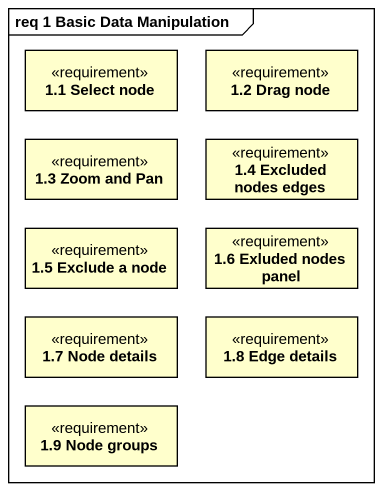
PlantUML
@startuml
mainframe req 1 Basic Data Manipulation
hide circle
hide empty members
class "1.1 Select node" as r1_1_Select_node <<requirement>>
class "1.2 Drag node" as r1_2_Drag_node <<requirement>>
class "1.3 Zoom and Pan" as r1_3_Zoom_and_Pan <<requirement>>
class "1.4 Excluded nodes edges" as r1_4_Excluded_nodes_edges <<requirement>>
class "1.5 Exclude a node" as r1_5_Exclude_a_node <<requirement>>
class "1.6 Exluded nodes panel" as r1_6_Exluded_nodes_panel <<requirement>>
class "1.7 Node details" as r1_7_Node_details <<requirement>>
class "1.8 Edge details" as r1_8_Edge_details <<requirement>>
class "1.9 Node groups" as r1_9_Node_groups <<requirement>>
@enduml
